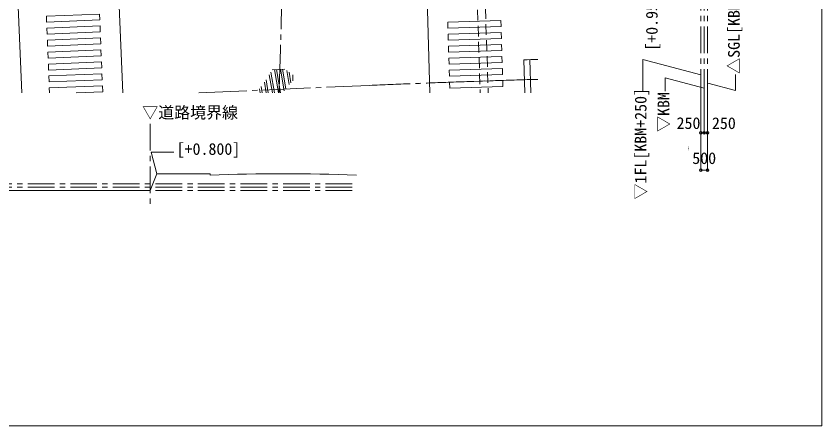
# Model space of a CAD drawing. Units: millimetres at full size, sheet at 1:400. Extents: x -117226 to 115574, y -80033 to 82367.
# Drawn here: x 54972 to 115574, y -80033 to -49231 of the extents above; entities that cross this region are included whole.
import ezdxf
from ezdxf.enums import TextEntityAlignment as Align

# ---------------------------------------------------------------- set-up
doc = ezdxf.new("R2010")
doc.units = ezdxf.units.MM
doc.header["$LTSCALE"] = 400
doc.header["$PDMODE"] = 32
doc.header["$PDSIZE"] = 200
for name, pattern in [('CHAIN1', [8, 5, -1, 1, -1]), ('CHAIN2', [12, 9, -1, 1, -1]), ('DASHED2', [3, 2, -1])]:
    doc.linetypes.add(name, pattern=pattern)
for name, color, linetype, lineweight in [('0-9_文字', 3, 'Continuous', 9), ('2-0_通芯', 4, 'CHAIN1', 5), ('2-8_寸法', 7, 'Continuous', 9), ('2-9_文字', 7, 'Continuous', 9), ('2-D_柱（躯体）', 6, 'Continuous', 20), ('C-3_排煙機器', 7, 'Continuous', 9), ('D-2_中線', 4, 'Continuous', 5), ('D-6_設備', 4, 'Continuous', 5), ('D-7_見掛り', 4, 'Continuous', 5), ('D-A_Layer218', 4, 'CHAIN2', 5)]:
    doc.layers.add(name, color=color, linetype=linetype, lineweight=lineweight)
doc.layers.add('0-F_補助線', color=3, linetype='Continuous')
doc.styles.add('ＭＳ ゴシック', font='')
doc.styles.get('ＭＳ ゴシック').set_extended_font_data('MS Gothic')

msp = doc.modelspace()

# ---------------------------------------------------------------- linework, layer by layer
at = {"layer": '2-0_通芯'}
for p, q in [((106474.3, -55212.1), (106474.3, 73870.9)), ((106974.3, -55212.1), (106974.3, 73870.9)), ((65061.4, -57332.6), (65061.4, -63332.6)), ((-30548.5, -61832.6), (80561.4, -61832.6)), ((-30548.5, -62332.6), (80561.4, -62332.6))]:
    msp.add_line(p, q, dxfattribs=at)
at = {"layer": '2-0_通芯', "color": 7, "lineweight": 9}
for p, q in [((106724.3, -55212.1), (106724.3, 73870.9)), ((-30548.5, -62082.6), (80561.4, -62082.6))]:
    msp.add_line(p, q, dxfattribs=at)
at = {"layer": '2-8_寸法'}
for p, q in [((106474.3, -60812.1), (106474.3, -55212.1)), ((106724.3, -58012.1), (106724.3, -55212.1)), ((106974.3, -60812.1), (106974.3, -55212.1)), ((106724.3, -58012.1), (106474.3, -58012.1)), ((106974.3, -58012.1), (106724.3, -58012.1)), ((106974.3, -60812.1), (106474.3, -60812.1))]:
    msp.add_line(p, q, dxfattribs=at)
at = {"layer": '2-8_寸法', "color": 6}
for p in [(106474.3, -58012.1), (106724.3, -58012.1), (106974.3, -58012.1), (106474.3, -60812.1), (106974.3, -60812.1)]:
    msp.add_point(p, dxfattribs=at)
at = {"layer": '2-9_文字'}
for p, q in [((103775.4, -53868.1), (106724.3, -54658.2)), ((103775.4, -54880.8), (103775.4, -53868.1))]:
    msp.add_line(p, q, dxfattribs=at)
for points in [[(102112.6, -54856.6), (102112.6, -52481.8), (106474.3, -53650.5)], [(106999.2, -54269.9), (109081.4, -54827.8), (109081.4, -53626.9)], [(65563.5, -61082.6), (65125, -59446.3), (66835.3, -59446.3)]]:
    msp.add_lwpolyline(points, dxfattribs=at)
at = {"layer": '2-D_柱（躯体）'}
for p, q in [((69561.4, -61082.6), (69561.4, -61182.6)), ((30961, -62332.6), (65061.4, -62332.6))]:
    msp.add_line(p, q, dxfattribs=at)
msp.add_lwpolyline([(65061.4, -62332.6), (65563.5, -61082.6), (69561.4, -61082.6)], dxfattribs=at)
msp.add_arc((75061.4, -212382.6), 151300, 87.91675, 92.08325, dxfattribs=at)
at = {"layer": 'C-3_排煙機器'}
msp.add_lwpolyline([(-117225.7, -80032.6), (115574.3, -80032.6), (115574.3, 82367.4), (-117225.7, 82367.4)], dxfattribs=at)
at = {"layer": 'D-2_中線'}
msp.add_arc((116908.9, -863666.4), 811500, 91.60328, 91.6776, dxfattribs=at)
at = {"layer": 'D-6_設備', "linetype": 'DASHED2'}
for p, q in [((89514.9, -43960.5), (89879.7, -54998.9)), ((90111.5, -43849.7), (90480, -54998.9))]:
    msp.add_line(p, q, dxfattribs=at)
at = {"layer": 'D-7_見掛り'}
for p, q in [((62590.1, -45190.7), (62988.3, -54998.9)), ((85845.6, -46397.2), (86090.8, -54998.9)), ((55402.3, -54998.9), (55092.4, -47908.7)), ((57249.7, -49234.9), (61246.4, -49072.7)), ((61246.4, -49072.7), (61264.7, -49522.3)), ((57249.7, -49234.9), (57268, -49684.6)), ((57268, -49684.6), (61264.7, -49522.3)), ((91438.3, -49571.9), (87440, -49685.9)), ((87440, -49685.9), (87452.8, -50135.7)), ((91451.2, -50021.7), (91438.3, -49571.9)), ((57286.3, -50134.2), (61283, -49971.9)), ((57286.3, -50134.2), (57304.5, -50583.8)), ((61283, -49971.9), (61301.2, -50421.6)), ((91451.2, -50021.7), (87452.8, -50135.7)), ((57304.5, -50583.8), (61301.2, -50421.6)), ((57322.8, -51033.5), (61319.5, -50871.2)), ((61319.5, -50871.2), (61337.7, -51320.8)), ((91464, -50471.5), (87465.6, -50585.5)), ((87465.6, -50585.5), (87478.4, -51035.3)), ((91464, -50471.5), (91476.8, -50921.3)), ((57322.8, -51033.5), (57341, -51483.1)), ((57341, -51483.1), (61337.7, -51320.8)), ((91476.8, -50921.3), (87478.4, -51035.3)), ((91489.6, -51371.2), (87491.3, -51485.1)), ((87491.3, -51485.1), (87504.1, -51934.9)), ((91489.6, -51371.2), (91502.5, -51821)), ((57359.3, -51932.7), (61356, -51770.4)), ((57359.3, -51932.7), (57377.5, -52382.3)), ((61356, -51770.4), (61374.2, -52220.1)), ((91502.5, -51821), (87504.1, -51934.9)), ((57377.5, -52382.3), (61374.2, -52220.1)), ((57395.8, -52832), (61392.5, -52669.7)), ((61392.5, -52669.7), (61410.7, -53119.3)), ((91515.3, -52270.8), (87516.9, -52384.8)), ((87516.9, -52384.8), (87529.7, -52834.6)), ((91528.1, -52720.6), (87529.7, -52834.6)), ((91515.3, -52270.8), (91528.1, -52720.6)), ((93151.8, -52514.2), (93223.2, -54998.9)), ((93601.6, -52501.1), (93673.4, -54998.9)), ((57395.8, -52832), (57414, -53281.6)), ((57414, -53281.6), (61410.7, -53119.3)), ((74227.6, -53257.1), (75191.7, -53214.9)), ((74402.6, -53249.4), (74702, -54998.9)), ((74553.6, -53242.8), (74854.2, -54998.9)), ((74855.7, -53229.6), (75133.3, -54851.2)), ((75006.8, -53223), (75258, -54690.9)), ((75327.1, -53316.4), (75509.6, -54382.6)), ((91541.2, -53179.3), (87542.8, -53293.3)), ((87542.8, -53293.3), (87555.6, -53743.1)), ((91541.2, -53179.3), (91554, -53629.1)), ((57432.3, -53731.2), (61429, -53569)), ((57432.3, -53731.2), (57450.6, -54180.9)), ((61429, -53569), (61447.3, -54018.6)), ((74012.3, -53636.5), (74245.5, -54998.9)), ((74131.2, -53441.9), (74397.7, -54998.9)), ((75500.9, -53442.8), (75636.4, -54234.2)), ((91554, -53629.1), (87555.6, -53743.1)), ((57450.6, -54180.9), (61447.3, -54018.6)), ((57468.8, -54630.5), (61465.5, -54468.2)), ((61465.5, -54468.2), (61483.8, -54917.8)), ((73404, -54528.4), (73484.6, -54998.9)), ((73649.9, -54186.8), (73788.9, -54998.9)), ((73771.6, -54008.7), (73941.1, -54998.9)), ((91566.8, -54079), (87568.4, -54192.9)), ((87568.4, -54192.9), (87581.3, -54642.7)), ((91579.6, -54528.8), (87581.3, -54642.7)), ((91566.8, -54079), (91579.6, -54528.8)), ((57468.8, -54630.5), (57483.8, -54998.9)), ((59487.5, -54998.9), (61483.8, -54917.8)), ((73279.9, -54692.3), (73332.4, -54998.9))]:
    msp.add_line(p, q, dxfattribs=at)
msp.add_arc((-624848.3, -31280.6), 701000, 358.13463, 358.17162, dxfattribs=at)
at = {"layer": 'D-A_Layer218'}
msp.add_line((68726.4, -54998.9), (81545, -54438.7), dxfattribs=at)
for centre, radius, start, end in [((-624848.3, -31280.6), 700000, 358.05826, 5.95642), ((116908.9, -863666.4), 810000, 91.60625, 92.50228)]:
    msp.add_arc(centre, radius, start, end, dxfattribs=at)

# ---------------------------------------------------------------- texts
at = {"layer": '0-9_文字', "style": 'ＭＳ ゴシック'}
msp.add_text('▽KBM', height=879.8, rotation=90, dxfattribs=at).set_placement((104366, -57939), align=Align.BOTTOM_LEFT)
at = {"layer": '0-F_補助線', "style": 'ＭＳ ゴシック'}
for s, p in [('△SGL[KBM-250]', (109658.6, -53569.1)), ('[+0.950]', (103484.5, -51833)), ('▽1FL[KBM+250]', (102647.2, -63015.9))]:
    msp.add_text(s, height=879.8, rotation=90, dxfattribs=at).set_placement(p, align=Align.BOTTOM_LEFT)
for s, p in [('▽道路境界線', (64458, -57180.7)), ('[+0.800]', (67044.2, -59922.3))]:
    msp.add_text(s, height=879.8, dxfattribs=at).set_placement(p, align=Align.BOTTOM_LEFT)
at = {"layer": '2-8_寸法', "color": 3, "style": 'ＭＳ ゴシック'}
for s, p in [('250', (104644.4, -57977.8)), ('250', (107304.4, -57984)), ('500', (105824.3, -60612.1))]:
    msp.add_text(s, height=879.8, dxfattribs=at).set_placement(p, align=Align.BOTTOM_LEFT)
at = {"layer": '2-9_文字', "color": 2, "style": 'ＭＳ ゴシック'}
msp.add_text('▼KBM+950', height=54.99, rotation=90, dxfattribs=at).set_placement((105568.6, -59334.6), align=Align.BOTTOM_LEFT)

doc.saveas('drawing.dxf')
